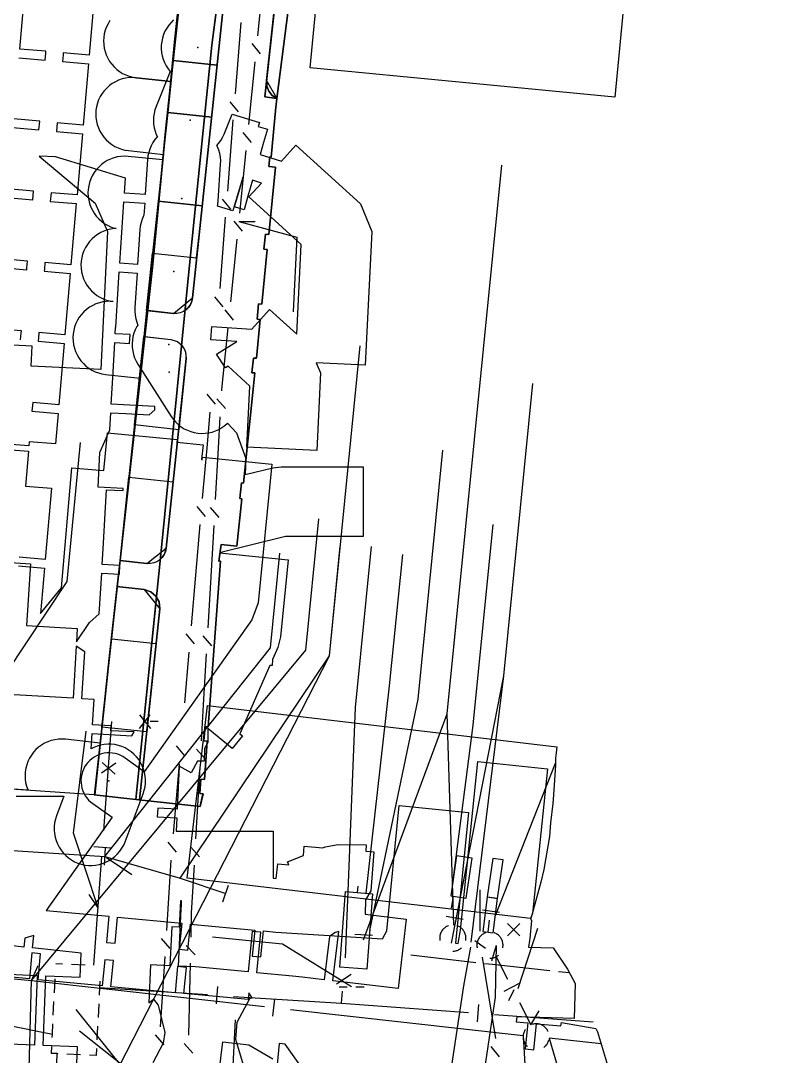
# Model space of a CAD drawing. Header units: metres. Extents: x 4550 to 4731, y 10605 to 11772.
# Drawn here: x 4664.4 to 4707.1, y 11374 to 11433.3 of the extents above; entities that cross this region are included whole.
import ezdxf

# ---------------------------------------------------------------- set-up
doc = ezdxf.new("R2010")
doc.units = ezdxf.units.M
for name, color, linetype in [('BOUNDARY', 7, 'Continuous'), ('BUILDING', 7, 'Continuous'), ('CURB', 7, 'Continuous'), ('ELECTR_CABLE', 7, 'Continuous'), ('ELECTR_CABLE_COMM', 7, 'Continuous'), ('GAS', 7, 'Continuous'), ('GRASS', 7, 'Continuous'), ('GROUND', 7, 'Continuous'), ('LAMP', 7, 'Continuous'), ('ROAD', 7, 'Continuous'), ('SEWER', 7, 'Continuous'), ('SIDEWALK_PATH', 7, 'Continuous'), ('TREE', 7, 'Continuous'), ('WATER_PIPELINE', 7, 'Continuous')]:
    doc.layers.add(name, color=color, linetype=linetype)

msp = doc.modelspace()

# ---------------------------------------------------------------- linework, layer by layer
at = {"layer": 'BOUNDARY'}
msp.add_lwpolyline([(4681.013, 11444.185), (4679.048, 11428.84), (4678.996, 11428.343), (4678.716, 11425.48), (4678.649, 11425.487), (4678.592, 11424.939), (4678.963, 11424.899), (4678.582, 11421.046), (4678.397, 11421.064), (4678.312, 11420.208), (4678.497, 11420.19), (4678.186, 11417.049), (4678.001, 11417.067), (4677.915, 11416.195), (4678.1, 11416.177), (4677.88, 11413.953), (4677.706, 11413.972), (4677.618, 11413.131), (4677.792, 11413.113), (4677.385, 11409.219), (4677.247, 11407.905), (4677.133, 11406.807), (4677.015, 11406.819), (4676.92, 11405.926), (4677.039, 11405.914), (4676.755, 11403.197), (4675.861, 11403.294), (4675.727, 11402.343), (4675.826, 11402.329), (4675.115, 11392.847), (4674.933, 11392.86), (4674.869, 11392.044), (4675.059, 11392.031), (4675.019, 11391.457), (4674.941, 11390.329), (4674.907, 11389.838), (4674.688, 11389.853), (4674.631, 11389.029), (4674.82, 11389.016), (4674.657, 11388.282), (4670.978, 11388.687), (4668.587, 11388.95), (4658.183, 11389.665)], dxfattribs=at)
at = {"layer": 'BUILDING'}
for points in [[(4707.096, 11519.356), (4698.411, 11428.916), (4680.966, 11430.591), (4689.651, 11521.031)], [(4695.086, 11391.711), (4695.059, 11391.352), (4695.019, 11391.045), (4695.011, 11390.651), (4694.972, 11390.077), (4694.894, 11388.949), (4694.86, 11388.458), (4694.728, 11387.352), (4694.669, 11386.563), (4694.344, 11384.681), (4694.182, 11383.947), (4693.667, 11382.068), (4693.589, 11381.864), (4673.908, 11384.189), (4675.076, 11394.075)]]:
    msp.add_lwpolyline(points, close=True, dxfattribs=at)
at = {"layer": 'CURB'}
for points in [[(4674.224, 11417.418), (4677.89, 11452.085)], [(4675.079, 11449.409), (4671.581, 11416.699)], [(4679.925, 11443.298), (4678.457, 11429.864)], [(4678.457, 11429.864), (4679.048, 11428.84)], [(4673.12, 11416.529), (4674.224, 11417.418)], [(4671.581, 11416.699), (4673.12, 11416.529)], [(4671.421, 11415.207), (4670.048, 11402.371)], [(4671.421, 11415.207), (4672.97, 11415.037)], [(4672.708, 11403.088), (4673.856, 11413.938)], [(4671.604, 11402.2), (4672.708, 11403.088)], [(4670.048, 11402.371), (4671.604, 11402.2)], [(4669.889, 11400.879), (4668.613, 11388.948)], [(4669.889, 11400.879), (4671.455, 11400.707)], [(4671.455, 11400.707), (4672.34, 11399.608)], [(4672.34, 11399.608), (4671.183, 11388.664)]]:
    msp.add_lwpolyline(points, dxfattribs=at)
at = {"layer": 'ELECTR_CABLE'}
for points in [[(4673.134, 11433.334), (4672.986, 11433.19), (4672.853, 11433.033), (4672.737, 11432.863), (4672.637, 11432.682), (4672.556, 11432.493), (4672.494, 11432.296), (4672.451, 11432.095), (4672.428, 11431.89), (4672.426, 11431.684), (4672.443, 11431.478), (4672.481, 11431.276), (4672.538, 11431.078), (4672.615, 11430.887), (4672.71, 11430.704), (4672.822, 11430.531), (4672.945, 11430.377), (4672.131, 11428.374), (4672.063, 11428.179), (4672.015, 11427.979), (4671.986, 11427.775), (4671.977, 11427.569), (4671.989, 11427.363), (4672.02, 11427.159), (4672.072, 11426.96), (4672.143, 11426.766), (4672.203, 11426.641), (4672.199, 11426.637), (4672.066, 11426.479), (4671.949, 11426.31), (4671.849, 11426.13), (4671.767, 11425.94), (4671.704, 11425.744), (4671.661, 11425.543), (4671.637, 11425.338), (4671.508, 11423.342), (4670.312, 11423.42), (4670.367, 11424.274), (4666.362, 11425.49), (4665.42, 11425.536), (4668.638, 11422.839), (4669.35, 11421.208), (4668.962, 11413.31), (4664.967, 11413.507), (4665.023, 11414.649), (4661.68, 11414.814)], [(4660.948, 11402.447), (4664.939, 11402.187), (4664.709, 11398.652), (4667.616, 11398.48), (4667.57, 11397.709), (4668.315, 11398.826), (4668.872, 11399.323), (4669.011, 11401.652), (4670.024, 11401.591), (4670.054, 11402.09), (4669.041, 11402.151), (4669.094, 11403.047), (4669.286, 11406.431), (4670.239, 11406.377), (4670.244, 11406.502), (4668.813, 11406.573), (4668.91, 11408.554), (4669.48, 11409.853), (4669.536, 11410.836), (4670.397, 11410.787), (4670.408, 11410.798), (4670.421, 11410.786), (4671.739, 11410.711), (4672.059, 11411.011), (4672.059, 11411.194), (4669.564, 11411.335), (4669.649, 11412.833), (4669.764, 11414.86), (4670.613, 11414.812), (4670.639, 11415.311), (4669.793, 11415.359), (4669.813, 11415.717), (4669.814, 11415.733), (4670.019, 11418.899), (4671.039, 11418.832), (4670.91, 11416.837), (4670.906, 11416.63), (4670.923, 11416.425), (4670.96, 11416.222), (4671.017, 11416.024), (4671.082, 11415.862), (4671.024, 11415.77), (4670.933, 11415.586), (4670.859, 11415.393), (4670.805, 11415.194), (4670.771, 11414.991), (4670.757, 11414.786), (4670.763, 11414.58), (4670.789, 11414.375), (4670.835, 11414.174), (4670.9, 11413.979), (4670.985, 11413.791), (4671.087, 11413.612), (4672.999, 11410.623), (4673.118, 11410.455), (4673.253, 11410.3), (4673.403, 11410.158), (4673.566, 11410.032), (4673.741, 11409.923), (4673.925, 11409.831), (4674.118, 11409.758), (4674.317, 11409.704), (4674.52, 11409.669), (4674.726, 11409.655), (4674.932, 11409.661), (4675.136, 11409.687), (4675.337, 11409.733), (4675.532, 11409.799), (4675.72, 11409.883), (4675.899, 11409.986), (4676.067, 11410.105), (4676.222, 11410.24), (4676.742, 11409.685), (4677.279, 11408.22), (4677.233, 11407.294), (4678.82, 11407.685), (4679.298, 11407.743), (4683.99, 11407.743), (4683.99, 11403.743), (4679.541, 11403.743), (4675.766, 11402.813), (4679.702, 11402.421), (4679.262, 11397.997), (4679.103, 11397.391), (4678.801, 11396.702), (4678.788, 11396.363), (4678.654, 11396.368), (4676.933, 11392.448), (4677.076, 11392.332), (4676.485, 11391.609), (4675.093, 11392.745), (4675.096, 11391.95), (4674.904, 11391.601), (4674.886, 11390.874), (4674.509, 11390.883), (4674.139, 11390.211), (4673.452, 11390.59), (4673.34, 11388.14), (4672.222, 11388.191), (4672.199, 11387.691), (4673.318, 11387.64), (4673.283, 11386.88), (4678.844, 11386.88), (4678.844, 11384.18), (4679.016, 11384.164), (4679.103, 11385.002), (4679.732, 11384.937), (4679.658, 11385.124), (4680.577, 11385.486), (4680.618, 11386.005), (4681.681, 11385.921), (4681.81, 11385.971), (4682.565, 11386.11), (4684.16, 11386.092), (4684.155, 11385.724), (4684.606, 11385.688), (4684.428, 11383.449), (4684.124, 11382.934), (4684.114, 11382.113), (4686.46, 11381.84), (4685.997, 11377.867), (4682.264, 11378.302), (4682.594, 11381.133), (4682.382, 11381.065), (4682.058, 11380.849), (4681.767, 11378.36), (4680.506, 11378.507), (4679.938, 11378.562), (4677.899, 11378.76), (4678.124, 11381.082), (4677.626, 11381.134), (4677.401, 11378.808), (4674.394, 11379.099), (4673.418, 11379.145), (4673.571, 11382.415), (4673.517, 11382.485), (4673.576, 11382.531), (4673.592, 11382.88), (4673.521, 11382.88), (4673.459, 11381.372), (4673.022, 11381.389), (4672.918, 11379.168), (4671.814, 11379.22), (4671.715, 11377.045), (4671.977, 11377.248), (4672.242, 11376.907), (4672.636, 11375.35), (4672.533, 11374.733), (4671.934, 11373.61)], [(4664.118, 11388.878), (4666.85, 11388.878), (4666.424, 11387.747), (4666.361, 11387.551), (4666.317, 11387.349), (4666.293, 11387.145), (4666.29, 11386.939), (4666.306, 11386.733), (4666.343, 11386.53), (4666.4, 11386.332), (4666.475, 11386.14), (4666.569, 11385.957), (4666.681, 11385.784), (4666.809, 11385.622), (4666.952, 11385.474), (4667.109, 11385.341), (4667.279, 11385.223), (4667.459, 11385.123), (4667.648, 11385.041), (4667.844, 11384.978), (4668.045, 11384.934), (4668.25, 11384.911), (4668.456, 11384.907), (4668.662, 11384.924), (4668.864, 11384.961), (4669.063, 11385.017), (4669.254, 11385.093), (4669.438, 11385.187), (4669.611, 11385.298), (4669.772, 11385.426), (4669.921, 11385.57), (4670.054, 11385.727), (4670.171, 11385.896), (4670.272, 11386.076), (4670.354, 11386.265), (4671.39, 11389.015), (4671.453, 11389.211), (4671.497, 11389.412), (4671.521, 11389.617), (4671.524, 11389.823), (4671.507, 11390.029), (4671.471, 11390.231), (4671.414, 11390.429), (4671.338, 11390.621), (4671.244, 11390.805), (4671.133, 11390.978), (4671.005, 11391.139), (4670.862, 11391.287), (4670.704, 11391.421), (4670.535, 11391.538), (4670.355, 11391.638), (4670.166, 11391.721), (4669.97, 11391.784), (4669.768, 11391.827), (4669.564, 11391.851), (4669.358, 11391.854), (4669.152, 11391.838), (4668.949, 11391.801), (4668.751, 11391.744), (4668.56, 11391.669), (4668.41, 11391.592), (4668.462, 11392.465), (4670.739, 11392.329), (4670.87, 11392.568), (4669.541, 11392.628), (4669.553, 11392.901), (4668.492, 11392.964), (4668.579, 11394.416), (4667.878, 11394.457), (4668.037, 11397.139), (4667.555, 11397.46), (4667.379, 11394.487), (4663.333, 11394.726)], [(4667.556, 11372.606), (4667.619, 11374.518), (4665.657, 11374.597), (4665.818, 11378.593), (4667.778, 11378.515), (4667.84, 11379.886), (4665.044, 11380.183), (4665.12, 11380.894), (4664.6, 11380.735), (4664.547, 11380.236), (4663.433, 11380.354)], [(4686.725, 11379.795), (4690.458, 11379.359)], [(4690.955, 11379.301), (4691.41, 11379.248), (4694.691, 11378.895)], [(4695.188, 11378.842), (4695.81, 11378.775)], [(4663.262, 11378.696), (4665.318, 11378.614), (4665.158, 11374.617), (4660.802, 11374.792)], [(4675.728, 11372.936), (4675.952, 11374.811), (4677.438, 11374.634), (4678.818, 11373.825)]]:
    msp.add_lwpolyline(points, dxfattribs=at)
for points in [[(4678.057, 11427.457), (4677.987, 11427.227), (4678.51, 11427.075), (4678.287, 11426.307), (4678.087, 11425.619), (4679.311, 11425.247), (4680.138, 11426.157), (4683.833, 11422.798), (4684.485, 11421.22), (4684.108, 11413.56), (4681.307, 11413.698), (4681.549, 11413.113), (4681.331, 11408.672), (4677.336, 11408.869), (4677.508, 11412.364), (4676.254, 11413.499), (4676.098, 11413.401), (4675.599, 11414.19), (4676.752, 11414.92), (4675.268, 11415.019), (4675.318, 11415.767), (4677.609, 11415.614), (4678.631, 11416.742), (4680.19, 11415.331), (4680.444, 11420.473), (4677.447, 11423.197), (4678.171, 11423.994), (4677.659, 11424.149), (4677.393, 11423.234), (4677.169, 11422.466), (4676.619, 11422.626), (4676.843, 11423.394), (4677.1, 11424.277), (4677.1, 11424.306), (4676.895, 11423.629), (4676.523, 11422.404), (4675.648, 11422.669), (4675.669, 11422.769), (4675.693, 11422.974), (4675.828, 11425.066), (4675.832, 11425.273), (4675.815, 11425.478), (4675.777, 11425.681), (4675.721, 11425.879), (4675.645, 11426.07), (4675.606, 11426.146), (4675.71, 11426.263), (4675.831, 11426.429), (4675.936, 11426.607), (4676.023, 11426.794), (4676.486, 11427.934)], [(4671.475, 11422.843), (4671.431, 11422.151), (4671.413, 11422.119), (4671.331, 11421.93), (4671.268, 11421.733), (4671.224, 11421.532), (4671.201, 11421.327), (4671.072, 11419.331), (4670.051, 11419.398), (4670.279, 11422.921)]]:
    msp.add_lwpolyline(points, close=True, dxfattribs=at)
at = {"layer": 'ELECTR_CABLE_COMM'}
for points in [[(4677.955, 11432.431), (4678.319, 11436.021)], [(4676.976, 11433.191), (4676.654, 11429.105)], [(4678.116, 11431.395), (4677.642, 11431.975)], [(4677.44, 11427.349), (4677.804, 11430.939)], [(4676.352, 11428.643), (4676.839, 11428.073)], [(4676.536, 11427.61), (4676.215, 11423.524)], [(4677.601, 11426.312), (4677.127, 11426.893)], [(4676.925, 11422.266), (4677.289, 11425.856)], [(4675.912, 11423.062), (4676.399, 11422.492)], [(4676.097, 11422.029), (4675.775, 11417.943)], [(4677.086, 11421.229), (4676.612, 11421.81)], [(4676.876, 11421.784), (4677.81, 11421.793)], [(4676.876, 11421.784), (4680.198, 11420.896), (4679.987, 11416.609)], [(4676.41, 11417.183), (4676.773, 11420.774)], [(4675.473, 11417.481), (4675.96, 11416.911)], [(4676.571, 11416.147), (4676.097, 11416.727)], [(4675.897, 11412.1), (4675.9, 11412.159), (4676.258, 11415.691)], [(4668.412, 11370.26), (4682.062, 11396.912), (4683.826, 11414.662)], [(4675.03, 11411.902), (4675.512, 11411.328)], [(4676.103, 11411.072), (4675.604, 11411.632)], [(4675.206, 11410.868), (4675.028, 11408.827)], [(4675.706, 11408.802), (4675.81, 11410.603)], [(4675.028, 11408.826), (4674.775, 11405.925)], [(4675.537, 11405.875), (4675.706, 11408.801)], [(4674.469, 11405.465), (4674.951, 11404.891)], [(4675.743, 11404.846), (4675.244, 11405.406)], [(4674.645, 11404.43), (4674.139, 11398.627)], [(4675.111, 11398.525), (4675.45, 11404.377)], [(4673.507, 11384.18), (4682.062, 11396.912), (4682.686, 11403.186)], [(4669.199, 11385.419), (4678.678, 11397.367), (4679.217, 11402.791)], [(4673.833, 11398.167), (4674.315, 11397.593)], [(4675.317, 11397.496), (4674.819, 11398.056)], [(4674.009, 11397.133), (4673.756, 11394.231)], [(4674.855, 11394.101), (4675.025, 11397.027)], [(4674.736, 11392.042), (4674.855, 11394.101)], [(4673.275, 11391.762), (4673.757, 11391.188)], [(4674.942, 11391.013), (4674.443, 11391.573)], [(4673.451, 11390.728), (4673.101, 11386.71)], [(4674.411, 11386.424), (4674.649, 11390.544)], [(4652.461, 11386.51), (4669.199, 11385.419)], [(4669.166, 11384.92), (4669.232, 11385.918)], [(4672.795, 11386.25), (4673.277, 11385.676)], [(4674.617, 11385.396), (4674.118, 11385.955)], [(4669.199, 11385.419), (4673.507, 11384.18), (4676.12, 11383.3)], [(4670.741, 11384.366), (4669.296, 11385.353)], [(4672.981, 11385.215), (4672.722, 11381.191)], [(4674.134, 11380.805), (4674.166, 11382.204), (4674.324, 11384.927)], [(4675.96, 11382.826), (4676.28, 11383.774)], [(4690.673, 11383.508), (4690.678, 11381.144)], [(4692.272, 11380.871), (4692.979, 11381.578)], [(4692.98, 11380.871), (4692.273, 11381.578)], [(4672.426, 11380.724), (4672.921, 11380.161)], [(4690.398, 11380.616), (4691.005, 11380.177)], [(4674.376, 11379.784), (4673.859, 11380.326)], [(4672.625, 11379.694), (4672.366, 11375.669)], [(4690.821, 11379.656), (4691.572, 11374.989)], [(4674.006, 11375.18), (4674.1, 11379.305)], [(4674.19, 11369.958), (4676.517, 11372.709), (4676.677, 11376.064)], [(4672.07, 11375.202), (4672.565, 11374.639)], [(4674.235, 11374.149), (4673.741, 11374.712)], [(4691.32, 11374.537), (4691.79, 11373.953)]]:
    msp.add_lwpolyline(points, dxfattribs=at)
at = {"layer": 'GAS'}
for points in [[(4664.273, 11431.169), (4665.767, 11431.038), (4665.802, 11431.433), (4665.811, 11431.536), (4664.317, 11431.667), (4664.623, 11435.173)], [(4668.608, 11434.825), (4668.301, 11431.319), (4666.807, 11431.449), (4666.798, 11431.342), (4666.764, 11430.951), (4668.258, 11430.821), (4667.952, 11427.315), (4666.458, 11427.445), (4666.414, 11426.947), (4667.908, 11426.817), (4667.602, 11423.311), (4666.108, 11423.441), (4666.065, 11422.943), (4667.559, 11422.813), (4667.253, 11419.307), (4665.759, 11419.437), (4665.726, 11419.064), (4665.715, 11418.939), (4667.209, 11418.809), (4666.903, 11415.303), (4665.409, 11415.433), (4665.403, 11415.367), (4665.366, 11414.935), (4666.86, 11414.805), (4666.554, 11411.299), (4665.059, 11411.429), (4665.016, 11410.931), (4666.51, 11410.8), (4666.357, 11409.047), (4664.863, 11409.178), (4664.842, 11408.938), (4663.846, 11409.025)], [(4663.924, 11427.165), (4665.418, 11427.034), (4665.461, 11427.532), (4663.967, 11427.663)], [(4663.574, 11423.161), (4665.068, 11423.03), (4665.112, 11423.528), (4663.618, 11423.659)], [(4663.225, 11419.156), (4664.719, 11419.026), (4664.729, 11419.139), (4664.762, 11419.524), (4663.268, 11419.655)], [(4664.369, 11415.022), (4664.403, 11415.403), (4664.413, 11415.52), (4662.918, 11415.65)], [(4664.242, 11402.06), (4665.736, 11401.929), (4665.51, 11399.338), (4666.701, 11400.803), (4667.293, 11407.68), (4669.133, 11407.522), (4669.348, 11409.692), (4673.329, 11409.296), (4673.315, 11409.156), (4674.821, 11409.007), (4674.736, 11408.153), (4674.777, 11408.149), (4674.79, 11408.283), (4678.771, 11407.888), (4677.981, 11399.941), (4677.622, 11398.982), (4671.454, 11390.279), (4670.35, 11391.061), (4670.218, 11391.145), (4670.078, 11391.216), (4669.932, 11391.273), (4669.78, 11391.316), (4669.626, 11391.343), (4669.469, 11391.355), (4669.312, 11391.352), (4669.156, 11391.333), (4669.003, 11391.299), (4668.854, 11391.25), (4668.71, 11391.187), (4668.573, 11391.11), (4668.445, 11391.02), (4668.325, 11390.918), (4668.217, 11390.804), (4668.12, 11390.681), (4668.035, 11390.548), (4667.964, 11390.408), (4667.907, 11390.262), (4667.865, 11390.111), (4667.838, 11389.956), (4667.826, 11389.8), (4667.829, 11389.643), (4667.848, 11389.487), (4667.882, 11389.333), (4667.931, 11389.184), (4667.994, 11389.04), (4668.071, 11388.904), (4668.161, 11388.775), (4668.263, 11388.656), (4668.377, 11388.547), (4668.5, 11388.45), (4669.604, 11387.668), (4665.824, 11382.335), (4669.422, 11381.995), (4669.281, 11380.502), (4669.778, 11380.455), (4669.919, 11381.948), (4673.6, 11381.601), (4673.459, 11380.107), (4673.957, 11380.06), (4674.098, 11381.554), (4677.779, 11381.206), (4677.638, 11379.713), (4678.135, 11379.666), (4678.276, 11381.159), (4678.999, 11381.091), (4685.11, 11380.713), (4685.343, 11381.156), (4686.056, 11388.333), (4690.037, 11387.938), (4689.293, 11380.455), (4689.446, 11380.445), (4689.569, 11381.193), (4690.571, 11390.858), (4694.55, 11390.445), (4693.691, 11382.156), (4693.665, 11382.063), (4693.579, 11381.837), (4693.649, 11381.753), (4693.542, 11380.721), (4693.526, 11380.602), (4693.464, 11380.23), (4694.883, 11380.188), (4695.701, 11378.977), (4696.148, 11378.149), (4696.088, 11376.149), (4692.808, 11376.248), (4692.76, 11375.954), (4693.425, 11375.892), (4693.287, 11374.4), (4693.289, 11374.399), (4693.784, 11374.353), (4693.923, 11375.846), (4695.33, 11375.715), (4695.362, 11375.906), (4697.335, 11375.575), (4697.417, 11375.378), (4697.997, 11373.468)], [(4663.819, 11408.718), (4664.815, 11408.631), (4664.641, 11406.639), (4666.136, 11406.509), (4665.779, 11402.427), (4664.285, 11402.558)], [(4677.144, 11373.474), (4676.691, 11374.936), (4676.783, 11375.932), (4677.498, 11377.288), (4677.643, 11377.333), (4677.44, 11377.618), (4677.403, 11377.224), (4673.722, 11377.571), (4673.863, 11379.065), (4673.365, 11379.112), (4673.224, 11377.618), (4669.543, 11377.966), (4669.684, 11379.459), (4669.187, 11379.506), (4669.046, 11378.013), (4665.365, 11378.361), (4665.506, 11379.854), (4665.008, 11379.901), (4664.867, 11378.408), (4663.027, 11378.581)], [(4681.345, 11372.12), (4679.531, 11374.674), (4679.18, 11374.706), (4678.995, 11372.715)]]:
    msp.add_lwpolyline(points, dxfattribs=at)
at = {"layer": 'GRASS'}
for points in [[(4677.892, 11451.583), (4677.202, 11451.573), (4676.706, 11451.523), (4676.151, 11451.397), (4675.834, 11451.254), (4675.564, 11451.043), (4675.349, 11450.775), (4675.202, 11450.46), (4675.012, 11449.881), (4674.075, 11440.659), (4673.173, 11432.067), (4671.921, 11419.151), (4669.975, 11401.539), (4668.587, 11388.95), (4670.978, 11388.687), (4672.39, 11402.551), (4674.056, 11419.478), (4675.319, 11431.898)], [(4682.857, 11445.625), (4681.073, 11445.798), (4681.511, 11450.621), (4680.718, 11450.693), (4679.53, 11439.587), (4678.355, 11428.934), (4679.048, 11428.84), (4681.013, 11444.185), (4682.704, 11444.024)], [(4677.602, 11449.366), (4675.319, 11431.898), (4674.056, 11419.478), (4673.782, 11416.69), (4673.951, 11416.831), (4674.084, 11417.005), (4674.176, 11417.203), (4674.224, 11417.418)], [(4681.013, 11444.185), (4680.622, 11444.145), (4680.287, 11443.965), (4680.043, 11443.673), (4679.925, 11443.298), (4678.457, 11429.864), (4678.473, 11429.546), (4678.585, 11429.255), (4678.781, 11429.013), (4679.048, 11428.84)], [(4673.657, 11436.088), (4673.114, 11431.017), (4675.633, 11430.747), (4676.169, 11435.819)], [(4673.114, 11431.017), (4672.794, 11428.034), (4675.318, 11427.764), (4675.633, 11430.747)], [(4672.251, 11422.963), (4674.781, 11422.692), (4675.318, 11427.764), (4672.794, 11428.034)], [(4671.932, 11419.98), (4674.441, 11419.712), (4674.781, 11422.692), (4672.251, 11422.963)], [(4671.581, 11416.699), (4671.932, 11419.98), (4674.441, 11419.712), (4674.224, 11417.418), (4674.184, 11417.225), (4674.107, 11417.045), (4673.997, 11416.883), (4673.856, 11416.745), (4673.691, 11416.637), (4673.51, 11416.564), (4673.317, 11416.527), (4673.12, 11416.529)], [(4672.97, 11415.037), (4673.348, 11414.917), (4673.64, 11414.67), (4673.819, 11414.332), (4673.856, 11413.938), (4673.425, 11409.867), (4670.886, 11410.135), (4671.421, 11415.207)], [(4673.856, 11413.938), (4673.855, 11414.154), (4673.809, 11414.363), (4673.719, 11414.557), (4673.589, 11414.729), (4672.39, 11402.551), (4672.379, 11402.447), (4672.505, 11402.583), (4672.604, 11402.737), (4672.672, 11402.907), (4672.708, 11403.088)], [(4670.886, 11410.135), (4670.571, 11407.152), (4673.11, 11406.884), (4673.425, 11409.867)], [(4670.067, 11402.369), (4670.571, 11407.152), (4673.11, 11406.884), (4672.708, 11403.088), (4672.668, 11402.895), (4672.592, 11402.715), (4672.482, 11402.553), (4672.341, 11402.415), (4672.176, 11402.307), (4671.994, 11402.234), (4671.802, 11402.197), (4671.604, 11402.2)], [(4669.889, 11400.879), (4669.57, 11397.896), (4672.13, 11397.625), (4672.34, 11399.608), (4672.303, 11400.002), (4672.124, 11400.34), (4671.832, 11400.587), (4671.455, 11400.707)], [(4672.34, 11399.608), (4672.343, 11399.789), (4672.313, 11399.967), (4672.252, 11400.136), (4672.16, 11400.293), (4670.978, 11388.687), (4671.183, 11388.664)], [(4669.57, 11397.896), (4672.13, 11397.625), (4671.594, 11392.554), (4669.027, 11392.825)], [(4669.027, 11392.825), (4668.617, 11388.948), (4671.183, 11388.664), (4671.594, 11392.554)]]:
    msp.add_lwpolyline(points, close=True, dxfattribs=at)
at = {"layer": 'GROUND'}
for points in [[(4677.837, 11451.582), (4677.602, 11449.366), (4675.319, 11431.898), (4674.056, 11419.478), (4673.782, 11416.696), (4673.691, 11416.637), (4673.51, 11416.564), (4673.317, 11416.527), (4673.12, 11416.529), (4671.649, 11416.691), (4671.921, 11419.151), (4672.678, 11426.955), (4675.079, 11449.409), (4675.378, 11450.431), (4675.994, 11451.263), (4676.217, 11451.412), (4676.706, 11451.523), (4677.202, 11451.573)], [(4679.048, 11428.84), (4678.781, 11429.013), (4678.585, 11429.255), (4678.473, 11429.546), (4678.457, 11429.859), (4679.53, 11439.587), (4679.928, 11443.309), (4680.043, 11443.673), (4680.287, 11443.965), (4680.622, 11444.145), (4681.013, 11444.185)], [(4672.38, 11402.453), (4672.341, 11402.415), (4672.176, 11402.307), (4671.994, 11402.234), (4671.802, 11402.197), (4671.604, 11402.2), (4670.067, 11402.369), (4671.484, 11415.2), (4672.97, 11415.037), (4673.348, 11414.917), (4673.587, 11414.715), (4672.39, 11402.551)], [(4668.587, 11388.95), (4668.613, 11388.948), (4669.449, 11396.768), (4669.902, 11400.878), (4671.455, 11400.707), (4671.832, 11400.587), (4672.124, 11400.34), (4672.158, 11400.276), (4670.978, 11388.687)]]:
    msp.add_lwpolyline(points, close=True, dxfattribs=at)
at = {"layer": 'LAMP'}
msp.add_point((4672.887, 11413.156), dxfattribs=at)
at = {"layer": 'ROAD'}
msp.add_lwpolyline([(4669.482, 11433.295), (4669.375, 11433.119), (4669.285, 11432.934), (4669.214, 11432.74), (4669.162, 11432.541), (4669.13, 11432.337), (4669.119, 11432.132), (4669.127, 11431.926), (4669.155, 11431.722), (4669.204, 11431.521), (4669.272, 11431.327), (4669.358, 11431.14), (4669.463, 11430.962), (4669.584, 11430.795), (4669.721, 11430.642), (4669.873, 11430.502), (4670.037, 11430.378), (4670.213, 11430.27), (4670.399, 11430.181), (4670.592, 11430.11), (4670.792, 11430.058), (4670.995, 11430.026), (4672.984, 11429.813), (4672.984, 11429.812), (4670.995, 11430.025), (4670.789, 11430.037), (4670.583, 11430.029), (4670.379, 11430), (4670.179, 11429.952), (4669.984, 11429.884), (4669.797, 11429.797), (4669.62, 11429.693), (4669.453, 11429.571), (4669.299, 11429.434), (4669.16, 11429.283), (4669.036, 11429.118), (4668.928, 11428.942), (4668.838, 11428.757), (4668.767, 11428.563), (4668.716, 11428.364), (4668.684, 11428.16), (4668.672, 11427.955), (4668.68, 11427.749), (4668.709, 11427.544), (4668.757, 11427.344), (4668.825, 11427.15), (4668.912, 11426.963), (4669.016, 11426.785), (4669.137, 11426.618), (4669.275, 11426.464), (4669.426, 11426.325), (4669.591, 11426.201), (4669.766, 11426.093), (4669.952, 11426.004), (4670.145, 11425.933), (4670.345, 11425.881), (4670.549, 11425.849), (4672.55, 11425.635), (4672.52, 11425.324), (4670.529, 11425.517), (4670.323, 11425.527), (4670.118, 11425.516), (4669.914, 11425.486), (4669.714, 11425.436), (4669.52, 11425.366), (4669.334, 11425.277), (4669.157, 11425.171), (4668.992, 11425.048), (4668.839, 11424.91), (4668.701, 11424.757), (4668.579, 11424.591), (4668.473, 11424.414), (4668.385, 11424.228), (4668.316, 11424.033), (4668.266, 11423.833), (4668.236, 11423.63), (4668.227, 11423.424), (4668.237, 11423.218), (4668.268, 11423.014), (4668.318, 11422.814), (4668.388, 11422.62), (4668.476, 11422.434), (4668.582, 11422.258), (4668.705, 11422.092), (4668.844, 11421.94), (4668.997, 11421.802), (4669.162, 11421.679), (4669.339, 11421.573), (4669.526, 11421.486), (4669.72, 11421.416), (4669.843, 11421.386), (4669.743, 11421.382), (4669.539, 11421.354), (4669.339, 11421.307), (4669.144, 11421.24), (4668.957, 11421.154), (4668.779, 11421.05), (4668.612, 11420.929), (4668.457, 11420.792), (4668.317, 11420.641), (4668.192, 11420.477), (4668.084, 11420.302), (4667.994, 11420.117), (4667.922, 11419.923), (4667.87, 11419.724), (4667.837, 11419.521), (4667.825, 11419.315), (4667.832, 11419.109), (4667.86, 11418.905), (4667.908, 11418.704), (4667.975, 11418.509), (4668.061, 11418.322), (4668.165, 11418.144), (4668.285, 11417.977), (4668.422, 11417.823), (4668.573, 11417.683), (4668.737, 11417.558), (4668.913, 11417.45), (4669.098, 11417.359), (4669.291, 11417.288), (4669.49, 11417.235), (4669.663, 11417.208), (4669.488, 11417.218), (4669.282, 11417.211), (4669.078, 11417.183), (4668.878, 11417.135), (4668.683, 11417.068), (4668.496, 11416.982), (4668.318, 11416.878), (4668.151, 11416.757), (4667.996, 11416.621), (4667.856, 11416.47), (4667.731, 11416.306), (4667.623, 11416.13), (4667.533, 11415.945), (4667.461, 11415.752), (4667.409, 11415.553), (4667.376, 11415.349), (4667.364, 11415.143), (4667.371, 11414.937), (4667.399, 11414.733), (4667.447, 11414.533), (4667.514, 11414.338), (4667.6, 11414.151), (4667.704, 11413.973), (4667.824, 11413.806), (4667.961, 11413.651), (4668.112, 11413.511), (4668.276, 11413.386), (4668.452, 11413.278), (4668.637, 11413.188), (4668.83, 11413.116), (4669.029, 11413.064), (4669.233, 11413.031), (4671.221, 11412.811), (4669.975, 11401.539), (4669.449, 11396.769), (4668.93, 11391.921), (4666.942, 11392.133), (4666.736, 11392.145), (4666.53, 11392.137), (4666.326, 11392.108), (4666.125, 11392.06), (4665.931, 11391.992), (4665.744, 11391.906), (4665.566, 11391.801), (4665.4, 11391.68), (4665.246, 11391.543), (4665.106, 11391.391), (4664.982, 11391.227), (4664.874, 11391.051), (4664.785, 11390.865), (4664.714, 11390.672), (4664.662, 11390.472), (4664.63, 11390.269), (4664.618, 11390.063), (4664.627, 11389.857), (4664.655, 11389.653), (4664.703, 11389.453), (4664.771, 11389.258), (4664.793, 11389.211), (4658.004, 11389.677)], dxfattribs=at)
at = {"layer": 'SEWER'}
for points in [[(4689.05, 11380.45), (4692.054, 11395.766), (4693.719, 11412.521)], [(4664.998, 11378.323), (4680.704, 11397.243), (4681.452, 11404.768)], [(4689.163, 11384.193), (4690.306, 11392.949), (4691.448, 11404.441)], [(4690.19, 11380.519), (4692.054, 11395.766), (4692.8, 11403.276)], [(4689.182, 11381.498), (4688.818, 11393.588), (4689.562, 11401.077)], [(4691.576, 11382.035), (4695.014, 11390.776)], [(4689.353, 11385.465), (4689.01, 11383.172), (4689.9, 11383.038), (4690.243, 11385.332), (4689.353, 11385.465)], [(4691.697, 11383.016), (4692.023, 11385.221), (4691.429, 11385.308), (4691.103, 11383.104), (4691.697, 11383.016)], [(4689.159, 11383.152), (4689.042, 11382.462)], [(4691.102, 11383.097), (4690.858, 11381.119), (4691.453, 11381.046), (4691.698, 11383.023), (4691.102, 11383.097)], [(4690.826, 11382.361), (4691.809, 11382.24)], [(4689.727, 11381.813), (4688.75, 11381.979)], [(4691.156, 11381.083), (4691.241, 11381.777)], [(4688.885, 11381.458), (4688.873, 11381.455), (4688.825, 11381.435), (4688.778, 11381.412), (4688.733, 11381.386), (4688.689, 11381.357), (4688.648, 11381.325), (4688.609, 11381.29), (4688.573, 11381.252), (4688.539, 11381.212), (4688.508, 11381.169), (4688.48, 11381.125), (4688.456, 11381.079), (4688.435, 11381.031), (4688.417, 11380.982), (4688.402, 11380.931), (4688.391, 11380.88), (4688.384, 11380.828), (4688.38, 11380.776), (4688.38, 11380.724), (4688.384, 11380.672), (4688.391, 11380.62), (4688.394, 11380.608)], [(4689.866, 11380.608), (4689.869, 11380.62), (4689.876, 11380.672), (4689.88, 11380.724), (4689.88, 11380.776), (4689.876, 11380.828), (4689.869, 11380.88), (4689.858, 11380.931), (4689.843, 11380.982), (4689.825, 11381.031), (4689.804, 11381.079), (4689.78, 11381.125), (4689.752, 11381.169), (4689.721, 11381.212), (4689.687, 11381.252), (4689.651, 11381.29), (4689.612, 11381.325), (4689.571, 11381.357), (4689.527, 11381.386), (4689.482, 11381.412), (4689.435, 11381.435), (4689.387, 11381.455), (4689.375, 11381.458)], [(4692.877, 11377.863), (4694.005, 11381.325)], [(4691.015, 11381.048), (4691.003, 11381.045), (4690.955, 11381.025), (4690.908, 11381.002), (4690.863, 11380.976), (4690.819, 11380.947), (4690.778, 11380.915), (4690.739, 11380.88), (4690.703, 11380.842), (4690.669, 11380.802), (4690.638, 11380.759), (4690.61, 11380.715), (4690.586, 11380.669), (4690.565, 11380.621), (4690.547, 11380.572), (4690.532, 11380.521), (4690.521, 11380.47), (4690.514, 11380.418), (4690.51, 11380.366), (4690.51, 11380.314), (4690.514, 11380.262), (4690.521, 11380.21), (4690.524, 11380.198)], [(4691.996, 11380.198), (4691.999, 11380.21), (4692.006, 11380.262), (4692.01, 11380.314), (4692.01, 11380.366), (4692.006, 11380.418), (4691.999, 11380.47), (4691.988, 11380.521), (4691.973, 11380.572), (4691.955, 11380.621), (4691.934, 11380.669), (4691.91, 11380.715), (4691.882, 11380.759), (4691.851, 11380.802), (4691.817, 11380.842), (4691.781, 11380.88), (4691.742, 11380.915), (4691.701, 11380.947), (4691.657, 11380.976), (4691.612, 11381.002), (4691.565, 11381.025), (4691.517, 11381.045), (4691.505, 11381.048)], [(4644.958, 11380.224), (4664.998, 11378.323)], [(4690.146, 11380.223), (4689.744, 11378.02), (4688.3, 11368.38)], [(4689.13, 11380), (4689.182, 11380.002), (4689.234, 11380.007), (4689.286, 11380.016), (4689.337, 11380.029), (4689.387, 11380.045), (4689.435, 11380.065), (4689.482, 11380.088), (4689.527, 11380.114), (4689.571, 11380.143), (4689.612, 11380.175), (4689.621, 11380.183)], [(4691.61, 11380.33), (4691.566, 11377.374), (4690.451, 11369.924)], [(4691.61, 11380.33), (4691.347, 11379.434)], [(4691.26, 11379.59), (4691.312, 11379.592), (4691.364, 11379.597), (4691.416, 11379.606), (4691.467, 11379.619), (4691.517, 11379.635), (4691.565, 11379.655), (4691.612, 11379.678), (4691.657, 11379.704), (4691.701, 11379.733), (4691.742, 11379.765), (4691.751, 11379.773)], [(4691.612, 11379.678), (4692.268, 11378.395)], [(4664.998, 11378.323), (4665.38, 11379.175)], [(4664.486, 11359.562), (4664.998, 11378.323)], [(4664.998, 11378.323), (4678.336, 11376.83)], [(4692.94, 11378.144), (4692.058, 11377.694)], [(4692.638, 11377.777), (4692.331, 11377.159)], [(4678.915, 11377.252), (4678.805, 11376.268)], [(4692.951, 11377.059), (4693.607, 11375.776)], [(4679.826, 11376.663), (4693.164, 11375.17)], [(4693.607, 11375.776), (4694.072, 11376.586)], [(4694.59, 11375.406), (4694.585, 11375.417), (4694.56, 11375.463), (4694.533, 11375.508), (4694.502, 11375.55), (4694.469, 11375.59), (4694.432, 11375.628), (4694.394, 11375.663), (4694.352, 11375.696), (4694.309, 11375.725), (4694.264, 11375.751), (4694.217, 11375.774), (4694.168, 11375.794), (4694.119, 11375.81), (4694.068, 11375.823), (4694.016, 11375.832), (4693.964, 11375.838), (4693.912, 11375.84), (4693.86, 11375.838), (4693.807, 11375.833), (4693.756, 11375.824), (4693.705, 11375.811), (4693.694, 11375.808)], [(4693.296, 11375.52), (4693.289, 11375.511), (4693.261, 11375.467), (4693.237, 11375.42), (4693.215, 11375.373), (4693.197, 11375.324), (4693.183, 11375.273), (4693.172, 11375.222), (4693.164, 11375.17), (4693.161, 11375.118), (4693.16, 11375.066), (4693.164, 11375.013), (4693.171, 11374.962), (4693.182, 11374.91), (4693.196, 11374.86), (4693.214, 11374.811), (4693.235, 11374.763), (4693.26, 11374.717), (4693.287, 11374.672), (4693.318, 11374.63), (4693.351, 11374.59), (4693.388, 11374.552), (4693.396, 11374.544)], [(4693.164, 11375.17), (4693.647, 11366.822), (4698.441, 11366.338)], [(4694.349, 11374.482), (4694.391, 11374.514), (4694.43, 11374.549), (4694.466, 11374.587), (4694.5, 11374.627), (4694.531, 11374.669), (4694.559, 11374.713), (4694.583, 11374.76), (4694.605, 11374.807), (4694.623, 11374.856), (4694.637, 11374.907), (4694.64, 11374.918)], [(4697.626, 11374.691), (4694.656, 11375.01)], [(4694.656, 11375.01), (4696.671, 11368.098), (4698.567, 11367.907)]]:
    msp.add_lwpolyline(points, dxfattribs=at)
at = {"layer": 'SIDEWALK_PATH'}
for points in [[(4677.89, 11452.085), (4674.224, 11417.418), (4674.184, 11417.225), (4674.107, 11417.045), (4673.997, 11416.883), (4673.856, 11416.745), (4673.691, 11416.637), (4673.51, 11416.564), (4673.317, 11416.527), (4673.12, 11416.529), (4671.581, 11416.699), (4671.421, 11415.207), (4672.97, 11415.037), (4673.348, 11414.917), (4673.64, 11414.67), (4673.819, 11414.332), (4673.856, 11413.938), (4672.708, 11403.088), (4672.668, 11402.895), (4672.592, 11402.715), (4672.482, 11402.553), (4672.341, 11402.415), (4672.176, 11402.307), (4671.994, 11402.234), (4671.802, 11402.197), (4671.604, 11402.2), (4670.048, 11402.371), (4669.889, 11400.879), (4671.455, 11400.707), (4671.832, 11400.587), (4672.124, 11400.34), (4672.303, 11400.002), (4672.34, 11399.608), (4671.183, 11388.664), (4674.657, 11388.282), (4674.687, 11388.468), (4674.724, 11388.652), (4674.769, 11388.835), (4674.82, 11389.016), (4674.631, 11389.029), (4674.688, 11389.853), (4674.907, 11389.838), (4675.059, 11392.031), (4674.869, 11392.044), (4674.933, 11392.86), (4675.115, 11392.847), (4675.826, 11402.329), (4675.727, 11402.343), (4675.861, 11403.294), (4676.755, 11403.197), (4677.039, 11405.914), (4676.92, 11405.926), (4677.015, 11406.819), (4677.133, 11406.807), (4677.792, 11413.113), (4677.618, 11413.131), (4677.706, 11413.972), (4677.88, 11413.953), (4678.1, 11416.177), (4677.915, 11416.195), (4678.001, 11417.067), (4678.186, 11417.049), (4678.497, 11420.19), (4678.312, 11420.208), (4678.397, 11421.064), (4678.582, 11421.046), (4678.963, 11424.899), (4678.592, 11424.939), (4678.649, 11425.487), (4678.716, 11425.48), (4679.048, 11428.84), (4678.781, 11429.013), (4678.585, 11429.255), (4678.473, 11429.546), (4678.457, 11429.864), (4679.925, 11443.298)], [(4677.892, 11451.583), (4675.319, 11431.898), (4674.056, 11419.478), (4672.39, 11402.551), (4670.978, 11388.687), (4674.657, 11388.282), (4674.688, 11388.468), (4674.725, 11388.652), (4674.769, 11388.835), (4674.82, 11389.016), (4674.631, 11389.029), (4674.688, 11389.853), (4674.907, 11389.838), (4674.941, 11390.329), (4675.019, 11391.457), (4675.059, 11392.031), (4674.869, 11392.044), (4674.933, 11392.86), (4675.115, 11392.847), (4675.826, 11402.329), (4675.727, 11402.343), (4675.861, 11403.294), (4676.755, 11403.197), (4677.039, 11405.914), (4676.92, 11405.926), (4677.015, 11406.819), (4677.133, 11406.807), (4677.247, 11407.905), (4677.385, 11409.219), (4677.792, 11413.113), (4677.618, 11413.131), (4677.706, 11413.972), (4677.88, 11413.953), (4678.1, 11416.177), (4677.915, 11416.195), (4678.001, 11417.067), (4678.186, 11417.049), (4678.497, 11420.19), (4678.312, 11420.208), (4678.397, 11421.064), (4678.582, 11421.046), (4678.963, 11424.899), (4678.592, 11424.939), (4678.649, 11425.487), (4678.716, 11425.48), (4678.996, 11428.343), (4679.048, 11428.84), (4678.355, 11428.934), (4679.53, 11439.587)]]:
    msp.add_lwpolyline(points, dxfattribs=at)
at = {"layer": 'TREE'}
for p in [(4674.524, 11431.76), (4674.077, 11427.584), (4673.598, 11423.11), (4673.151, 11418.933), (4672.856, 11414.744), (4669.426, 11389.756)]:
    msp.add_point(p, dxfattribs=at)
at = {"layer": 'WATER_PIPELINE'}
for points in [[(4684.005, 11380.653), (4688.818, 11393.588), (4691.94, 11425.007)], [(4654.206, 11381.86), (4667.034, 11401.177), (4667.796, 11409.133)], [(4684.376, 11381.188), (4687.14, 11394.438), (4688.557, 11408.694)], [(4682.98, 11379.612), (4683.556, 11393.952), (4684.474, 11403.182)], [(4684.167, 11383.32), (4685.51, 11395.195), (4686.259, 11402.725)], [(4669.136, 11386.918), (4669.595, 11393.146)], [(4671.776, 11393.539), (4671.16, 11392.751)], [(4671.176, 11393.533), (4671.81, 11392.759)], [(4671.795, 11393.164), (4672.257, 11393.167)], [(4668.809, 11382.474), (4667.4, 11386.755), (4668.12, 11392.606)], [(4669.004, 11390.216), (4669.827, 11390.785)], [(4669.046, 11390.814), (4669.781, 11390.136)], [(4668.57, 11385.999), (4669.564, 11385.926)], [(4668.567, 11379.194), (4669.026, 11385.422)], [(4683.68, 11383.357), (4683.704, 11383.721)], [(4668.809, 11382.474), (4668.29, 11383.251)], [(4682.661, 11379.08), (4682.989, 11383.409), (4684.535, 11383.292), (4684.208, 11378.962), (4682.661, 11379.08)], [(4683.33, 11377.96), (4679.382, 11380.395), (4675.365, 11380.801)], [(4683.526, 11380.975), (4684.522, 11380.914)], [(4666.382, 11379.299), (4666.775, 11379.28)], [(4667.274, 11379.256), (4668.061, 11379.218)], [(4666.301, 11377.62), (4666.339, 11378.406)], [(4668.902, 11378.275), (4668.885, 11377.91), (4668.864, 11377.488)], [(4682.471, 11378.12), (4683.303, 11378.675)], [(4668.885, 11377.91), (4675.067, 11377.509)], [(4675.64, 11377.971), (4675.576, 11376.975)], [(4682.616, 11377.96), (4683.08, 11377.96)], [(4682.747, 11377.012), (4682.81, 11377.709)], [(4683.58, 11377.96), (4684.044, 11377.96)], [(4666.239, 11376.334), (4666.277, 11377.12)], [(4676.564, 11377.412), (4682.747, 11377.012)], [(4682.747, 11377.012), (4683.78, 11376.948)], [(4667.54, 11376.661), (4683.942, 11356.205), (4691.906, 11356.205)], [(4668.84, 11376.989), (4668.803, 11376.202)], [(4683.78, 11376.948), (4690.029, 11376.485)], [(4690.606, 11376.941), (4690.532, 11375.946)], [(4660.763, 11376.333), (4666.187, 11375.254)], [(4666.177, 11375.048), (4666.187, 11375.254), (4666.215, 11375.834)], [(4691.525, 11376.374), (4697.176, 11375.956)], [(4667.739, 11375.436), (4677.95, 11367.323), (4683.358, 11367.323)], [(4668.779, 11375.703), (4668.741, 11374.916)], [(4666.038, 11361.6), (4666.452, 11374.132)], [(4666.519, 11374.128), (4666.452, 11374.132), (4666.134, 11374.147), (4666.153, 11374.548)], [(4667.805, 11374.067), (4667.019, 11374.104)], [(4668.717, 11374.417), (4668.698, 11374.024), (4668.305, 11374.043)]]:
    msp.add_lwpolyline(points, dxfattribs=at)

doc.saveas('drawing.dxf')
